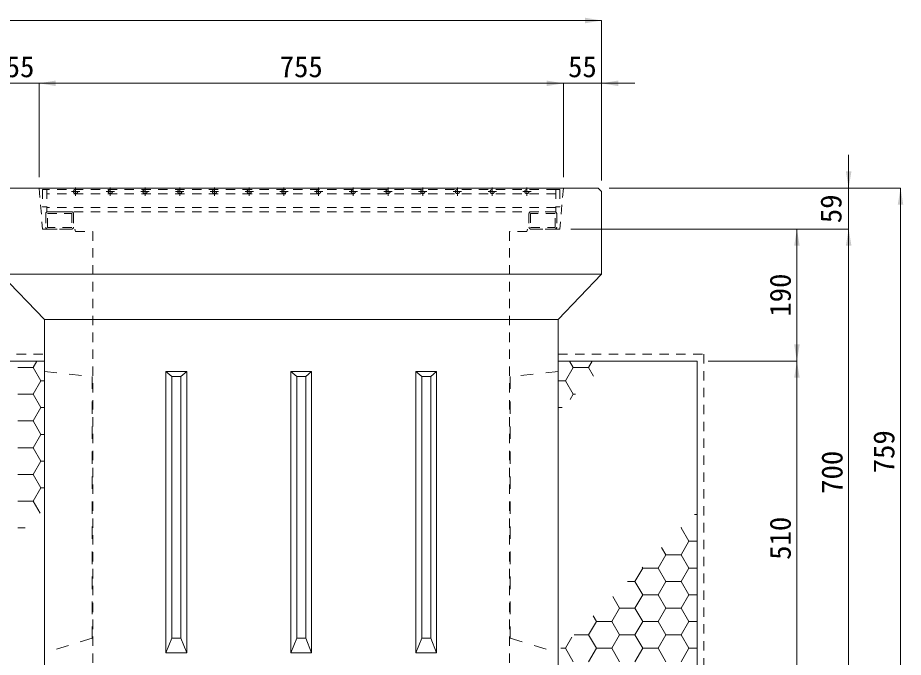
# Model space of a CAD drawing. Units: millimetres at full size; some dimension numbers follow another scale. Extents: x 40781 to 122968, y -21714 to -2620.
# Drawn here: x 75143 to 76418, y -6653 to -5733 of the extents above; entities that cross this region are included whole.
import ezdxf
from ezdxf.enums import TextEntityAlignment as Align

# ---------------------------------------------------------------- set-up
doc = ezdxf.new("R2010")
doc.units = ezdxf.units.MM
doc.header["$LTSCALE"] = 18
for name, pattern in [('CHAIN', [18.5, 12, -1.5, 3.5, -1.5]), ('USER1', [1.35, 0.75, -0.6]), ('USER2', [1.35, 0.75, -0.6]), ('USER3', [2, 1, -1])]:
    doc.linetypes.add(name, pattern=pattern)
for name, color, linetype, lineweight in [('0_2', 7, 'Continuous', 9), ('Center', 1, 'CHAIN', 5), ('グレーチング', 7, 'USER1', 9), ('ハッチング', 7, 'Continuous', 5), ('寸法線', 7, 'Continuous', 9), ('嵩上断面', 112, 'USER1', 9), ('本体', 2, 'Continuous', 13)]:
    doc.layers.add(name, color=color, linetype=linetype, lineweight=lineweight)
doc.styles.add('ＭＳ ゴシック', font='')
doc.styles.get('ＭＳ ゴシック').set_extended_font_data('MS Gothic')

# ---------------------------------------------------------------- blocks, each defined once
blk = doc.blocks.new('filled_arrow')
at = {"color": 0, "linetype": 'Continuous', "lineweight": -2}
blk.add_solid([(7.5, 1.25), (0, 0), (7.5, -1.25)], dxfattribs=at)

msp = doc.modelspace()

# ---------------------------------------------------------------- linework, layer by layer
at = {"layer": '0_2', "linetype": 'USER3'}
for p, q in [((75181.1, -6242), (75250.1, -6249.04)), ((75250.1, -6249.04), (75250.1, -6625.84)), ((75921.1, -6242), (75852.1, -6249.04)), ((75852.1, -6249.04), (75852.1, -6625.84)), ((75250.1, -6625.84), (75181.1, -6646.96)), ((75852.1, -6625.84), (75921.1, -6646.96))]:
    msp.add_line(p, q, dxfattribs=at)
at = {"layer": '0_2'}
for p, q in [((75356.1, -6242), (75364.6, -6249.04)), ((75377.6, -6249.04), (75386.1, -6242)), ((75536.1, -6242), (75544.6, -6249.04)), ((75557.6, -6249.04), (75566.1, -6242)), ((75716.1, -6242), (75724.6, -6249.04)), ((75737.6, -6249.04), (75746.1, -6242)), ((75356.1, -6646.96), (75364.6, -6625.84)), ((75377.6, -6625.84), (75386.1, -6646.96)), ((75536.1, -6646.96), (75544.6, -6625.84)), ((75557.6, -6625.84), (75566.1, -6646.96)), ((75716.1, -6646.96), (75724.6, -6625.84)), ((75737.6, -6625.84), (75746.1, -6646.96))]:
    msp.add_line(p, q, dxfattribs=at)
for points in [[(75356.1, -6242), (75386.1, -6242), (75386.1, -6646.96), (75356.1, -6646.96)], [(75364.6, -6249.04), (75377.6, -6249.04), (75377.6, -6625.84), (75364.6, -6625.84)], [(75536.1, -6242), (75566.1, -6242), (75566.1, -6646.96), (75536.1, -6646.96)], [(75544.6, -6249.04), (75557.6, -6249.04), (75557.6, -6625.84), (75544.6, -6625.84)], [(75716.1, -6242), (75746.1, -6242), (75746.1, -6646.96), (75716.1, -6646.96)], [(75724.6, -6249.04), (75737.6, -6249.04), (75737.6, -6625.84), (75724.6, -6625.84)]]:
    msp.add_lwpolyline(points, close=True, dxfattribs=at)
at = {"layer": 'Center'}
for p, q in [((75226.1, -5989), (75226.1, -5977)), ((75276.1, -5989), (75276.1, -5977)), ((75326.1, -5989), (75326.1, -5977)), ((75376.1, -5989), (75376.1, -5977)), ((75426.1, -5989), (75426.1, -5977)), ((75476.1, -5989), (75476.1, -5977)), ((75526.1, -5989), (75526.1, -5977)), ((75576.1, -5989), (75576.1, -5977)), ((75626.1, -5989), (75626.1, -5977)), ((75676.1, -5989), (75676.1, -5977)), ((75726.1, -5989), (75726.1, -5977)), ((75776.1, -5989), (75776.1, -5977)), ((75826.1, -5989), (75826.1, -5977)), ((75876.1, -5989), (75876.1, -5977)), ((75232.1, -5983), (75220.1, -5983)), ((75282.1, -5983), (75270.1, -5983)), ((75332.1, -5983), (75320.1, -5983)), ((75382.1, -5983), (75370.1, -5983)), ((75432.1, -5983), (75420.1, -5983)), ((75482.1, -5983), (75470.1, -5983)), ((75532.1, -5983), (75520.1, -5983)), ((75582.1, -5983), (75570.1, -5983)), ((75632.1, -5983), (75620.1, -5983)), ((75682.1, -5983), (75670.1, -5983)), ((75732.1, -5983), (75720.1, -5983)), ((75782.1, -5983), (75770.1, -5983)), ((75832.1, -5983), (75820.1, -5983)), ((75882.1, -5983), (75870.1, -5983))]:
    msp.add_line(p, q, dxfattribs=at)
at = {"layer": 'グレーチング'}
for p, q in [((75178.6, -5980), (75184.6, -5980)), ((75178.6, -5980), (75178.6, -6005)), ((75184.6, -5980), (75184.6, -6012)), ((75917.6, -5980), (75184.6, -5980)), ((75923.6, -5980), (75917.6, -5980)), ((75917.6, -5980), (75917.6, -6012)), ((75923.6, -5980), (75923.6, -6005)), ((75917.6, -5986), (75184.6, -5986)), ((75178.6, -6005), (75184.6, -6005)), ((75917.6, -6006), (75184.6, -6006)), ((75923.6, -6005), (75917.6, -6005)), ((75917.6, -6012), (75184.6, -6012))]:
    msp.add_line(p, q, dxfattribs=at)
for centre in [(75226.1, -5983), (75276.1, -5983), (75326.1, -5983), (75376.1, -5983), (75426.1, -5983), (75476.1, -5983), (75526.1, -5983), (75576.1, -5983), (75626.1, -5983), (75676.1, -5983), (75726.1, -5983), (75776.1, -5983), (75826.1, -5983), (75876.1, -5983)]:
    msp.add_circle(centre, 3, dxfattribs=at)
at = {"layer": 'ハッチング'}
for p, q in [((75142.73, -6236.16), (75164.95, -6236.16)), ((75164.95, -6236.16), (75170.24, -6227)), ((75176.06, -6255.41), (75164.95, -6236.16)), ((75931.71, -6255.41), (75942.82, -6236.16)), ((75942.82, -6236.16), (75937.54, -6227)), ((75942.82, -6236.16), (75965.05, -6236.16)), ((75965.05, -6236.16), (75970.34, -6227)), ((75972.21, -6248.56), (75965.05, -6236.16)), ((75164.95, -6274.66), (75176.06, -6255.41)), ((75176.06, -6255.41), (75181.1, -6255.41)), ((75921.1, -6255.41), (75931.71, -6255.41)), ((75942.82, -6274.66), (75931.71, -6255.41)), ((75142.73, -6274.66), (75164.95, -6274.66)), ((75176.06, -6293.9), (75164.95, -6274.66)), ((75938.34, -6282.42), (75942.82, -6274.66)), ((75942.82, -6274.66), (75946.1, -6274.66)), ((75164.95, -6313.15), (75176.06, -6293.9)), ((75176.06, -6293.9), (75181.1, -6293.9)), ((75921.1, -6293.9), (75926.86, -6293.9)), ((75142.73, -6313.15), (75164.95, -6313.15)), ((75176.06, -6332.4), (75164.95, -6313.15)), ((75164.95, -6351.65), (75176.06, -6332.4)), ((75176.06, -6332.4), (75181.1, -6332.4)), ((75142.73, -6351.65), (75164.95, -6351.65)), ((75176.06, -6370.89), (75164.95, -6351.65)), ((75164.95, -6390.14), (75176.06, -6370.89)), ((75176.06, -6370.89), (75181.1, -6370.89)), ((75142.73, -6390.14), (75164.95, -6390.14)), ((75176.06, -6409.39), (75164.95, -6390.14)), ((75164.95, -6428.64), (75176.06, -6409.39)), ((75176.06, -6409.39), (75181.1, -6409.39)), ((75142.73, -6428.64), (75164.95, -6428.64)), ((75174.9, -6445.87), (75164.95, -6428.64)), ((76117.44, -6447.88), (76121.1, -6447.88)), ((76098.4, -6467.13), (76098.68, -6466.64)), ((75142.73, -6467.13), (75153.63, -6467.13)), ((76098.19, -6467.13), (76098.4, -6467.13)), ((76109.51, -6486.38), (76098.4, -6467.13)), ((76098.4, -6505.63), (76109.51, -6486.38)), ((76109.51, -6486.38), (76121.1, -6486.38)), ((76076.17, -6505.63), (76070.14, -6495.18)), ((76065.06, -6524.87), (76076.17, -6505.63)), ((76076.18, -6505.63), (76098.4, -6505.63)), ((76109.51, -6524.87), (76098.4, -6505.63)), ((76031.72, -6544.12), (76042.84, -6524.87)), ((76042.84, -6524.87), (76041.96, -6523.36)), ((76042.84, -6524.87), (76065.06, -6524.87)), ((76076.17, -6544.12), (76065.06, -6524.87)), ((76098.4, -6544.12), (76109.51, -6524.87)), ((76109.51, -6524.87), (76121.1, -6524.87)), ((76021.2, -6544.12), (76031.73, -6544.12)), ((76042.84, -6563.37), (76031.72, -6544.12)), ((76065.06, -6563.37), (76076.17, -6544.12)), ((76076.18, -6544.12), (76098.4, -6544.12)), ((76109.51, -6563.37), (76098.4, -6544.12)), ((76009.5, -6582.62), (75999.69, -6565.63)), ((76031.72, -6582.62), (76042.84, -6563.37)), ((76042.84, -6563.37), (76065.06, -6563.37)), ((76076.17, -6582.62), (76065.06, -6563.37)), ((76098.4, -6582.62), (76109.51, -6563.37)), ((76109.51, -6563.37), (76121.1, -6563.37)), ((75976.16, -6601.86), (75971.51, -6593.81)), ((75998.39, -6601.86), (76009.5, -6582.62)), ((76009.5, -6582.62), (76031.73, -6582.62)), ((76042.84, -6601.86), (76031.72, -6582.62)), ((76065.06, -6601.86), (76076.17, -6582.62)), ((76076.18, -6582.62), (76098.4, -6582.62)), ((76109.51, -6601.86), (76098.4, -6582.62)), ((75965.05, -6621.11), (75976.16, -6601.86)), ((75976.16, -6601.86), (75998.39, -6601.86)), ((76009.5, -6621.11), (75998.39, -6601.86)), ((76031.72, -6621.11), (76042.84, -6601.86)), ((76042.84, -6601.86), (76065.06, -6601.86)), ((76076.17, -6621.11), (76065.06, -6601.86)), ((76098.4, -6621.11), (76109.51, -6601.86)), ((76109.51, -6601.86), (76121.1, -6601.86)), ((75931.71, -6640.36), (75940.93, -6624.39)), ((75944.21, -6621.11), (75965.05, -6621.11)), ((75976.16, -6640.36), (75965.05, -6621.11)), ((75998.39, -6640.36), (76009.5, -6621.11)), ((76009.5, -6621.11), (76031.73, -6621.11)), ((76042.84, -6640.36), (76031.72, -6621.11)), ((76065.06, -6640.36), (76076.17, -6621.11)), ((76076.18, -6621.11), (76098.4, -6621.11)), ((76109.51, -6640.36), (76098.4, -6621.11)), ((75924.96, -6640.36), (75931.71, -6640.36)), ((75942.82, -6659.61), (75931.71, -6640.36)), ((75965.05, -6659.61), (75976.16, -6640.36)), ((75976.16, -6640.36), (75998.39, -6640.36)), ((76009.5, -6659.61), (75998.39, -6640.36)), ((76031.72, -6659.61), (76042.84, -6640.36)), ((76042.84, -6640.36), (76065.06, -6640.36)), ((76076.17, -6659.61), (76065.06, -6640.36)), ((76098.4, -6659.61), (76109.51, -6640.36)), ((76109.51, -6640.36), (76121.1, -6640.36))]:
    msp.add_line(p, q, dxfattribs=at)
at = {"layer": 'ハッチング', "linetype": 'USER2', "lineweight": 9}
msp.add_lwpolyline([(75921.1, -6217), (76131.1, -6217), (76131.1, -6947), (74971.1, -6947), (74971.1, -6217), (75181.1, -6217)], dxfattribs=at)
at = {"layer": 'ハッチング', "lineweight": 20}
msp.add_lwpolyline([(75181.1, -6227), (74981.1, -6227), (74981.1, -6937), (76121.1, -6937), (76121.1, -6227), (75921.1, -6227)], dxfattribs=at)
at = {"layer": '寸法線'}
for p, q in [((75118.6, -5736.73), (75983.6, -5736.73)), ((75983.6, -5967), (75983.6, -5736.73)), ((75070.6, -5827.15), (75221.6, -5827.15)), ((75173.6, -5962), (75173.6, -5827.15)), ((75173.6, -5827.15), (75928.6, -5827.15)), ((75173.6, -5962), (75173.6, -5827.15)), ((76031.6, -5827.15), (75880.6, -5827.15)), ((75928.6, -5962), (75928.6, -5827.15)), ((75928.6, -5962), (75928.6, -5827.15)), ((75983.6, -5967), (75983.6, -5827.15)), ((76339.53, -5930), (76339.53, -6085)), ((75994.6, -5978), (76339.53, -5978)), ((75994.6, -5978), (76414.21, -5978)), ((76414.21, -6737), (76414.21, -5978)), ((75939.57, -6037), (76339.53, -6037)), ((75939.57, -6037), (76339.53, -6037)), ((75939.57, -6037), (76264.98, -6037)), ((76264.98, -6037), (76264.98, -6227)), ((76339.53, -6037), (76339.53, -6737)), ((76137.1, -6227), (76264.98, -6227)), ((76137.1, -6227), (76264.98, -6227)), ((76264.98, -6737), (76264.98, -6227))]:
    msp.add_line(p, q, dxfattribs=at)
at = {"layer": '嵩上断面'}
for p, q in [((75183.1, -6015), (75183.1, -6034)), ((75186.1, -6012), (75220.1, -6012)), ((75223.1, -6015), (75223.1, -6034)), ((75879.1, -6015), (75879.1, -6034)), ((75916.1, -6012), (75882.1, -6012)), ((75919.1, -6015), (75919.1, -6034)), ((75186.1, -6037), (75220.1, -6037)), ((75916.1, -6037), (75882.1, -6037))]:
    msp.add_line(p, q, dxfattribs=at)
for points in [[(75220.8, -6014.3), (75220.8, -6034.7), (75185.4, -6034.7), (75185.4, -6014.3)], [(75881.4, -6014.3), (75881.4, -6034.7), (75916.8, -6034.7), (75916.8, -6014.3)]]:
    msp.add_lwpolyline(points, close=True, dxfattribs=at)
for centre, start, end in [((75186.1, -6015), 90, 180), ((75220.1, -6015), 0, 90), ((75882.1, -6015), 90, 180), ((75916.1, -6015), 0, 90), ((75186.1, -6034), 180, 270), ((75220.1, -6034), 270, 0), ((75882.1, -6034), 180, 270), ((75916.1, -6034), 270, 0)]:
    msp.add_arc(centre, 3, start, end, dxfattribs=at)
at = {"layer": '本体'}
for p, q in [((75123.6, -5978), (75978.6, -5978)), ((75978.6, -5978), (75983.6, -5983)), ((75983.6, -5983), (75983.6, -6102))]:
    msp.add_line(p, q, dxfattribs=at)
at = {"layer": '本体', "linetype": 'USER2'}
for p, q in [((75173.6, -5978), (75178.6, -6037)), ((75928.6, -5978), (75923.6, -6037)), ((75178.6, -6037), (75225.1, -6037)), ((75225.1, -6037), (75226.1, -6040.2)), ((75226.1, -6040.2), (75251.1, -6040.2)), ((75251.1, -6040.2), (75251.1, -6737)), ((75851.1, -6040.21), (75851.1, -6737)), ((75876.1, -6040.21), (75851.1, -6040.21)), ((75876.1, -6040.21), (75877.1, -6037.01)), ((75923.57, -6037), (75877.1, -6037.01))]:
    msp.add_line(p, q, dxfattribs=at)
at = {"layer": '本体', "lineweight": 9}
for p, q in [((75118.6, -6102), (75983.6, -6102)), ((75921.1, -6167), (75181.1, -6167))]:
    msp.add_line(p, q, dxfattribs=at)
at = {"layer": '本体'}
msp.add_lwpolyline([(75118.6, -6102), (75181.1, -6167), (75181.1, -6737), (75921.1, -6737), (75921.1, -6167), (75983.6, -6102)], dxfattribs=at)

# ---------------------------------------------------------------- block references
at = {"layer": '寸法線', "xscale": 3.2, "yscale": 3.2}
for p, rotation in [((75983.6, -5736.73), 180), ((75928.6, -5827.15), 180), ((75928.6, -5827.15), 180), ((76339.53, -5978), 90), ((76414.21, -5978), 270), ((76264.98, -6037), 270), ((76339.53, -6037), 270), ((76339.53, -6037), 270), ((76264.98, -6227), 90), ((76264.98, -6227), 270)]:
    msp.add_blockref('filled_arrow', p, dxfattribs=dict(at, rotation=rotation))
for p in [(75173.6, -5827.15), (75173.6, -5827.15), (75983.6, -5827.15)]:
    msp.add_blockref('filled_arrow', p, dxfattribs=at)

# ---------------------------------------------------------------- texts
at = {"layer": '寸法線', "style": 'ＭＳ ゴシック'}
for s, p in [('55', (75146.1, -5803.15)), ('755', (75551.1, -5803.15)), ('55', (75956.1, -5803.15))]:
    msp.add_text(s, height=30.38, dxfattribs=at).set_placement(p, align=Align.MIDDLE_CENTER)
for s, p in [('59', (76314.05, -6007.76)), ('190', (76240.98, -6132)), ('759', (76390.21, -6357.5)), ('700', (76315.53, -6387)), ('510', (76240.98, -6482))]:
    msp.add_text(s, height=30.38, rotation=90, dxfattribs=at).set_placement(p, align=Align.MIDDLE_CENTER)

doc.saveas('drawing.dxf')
